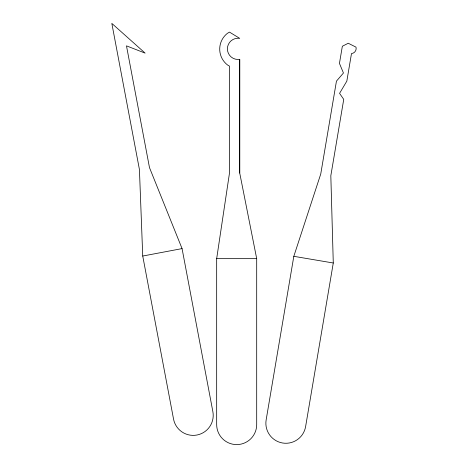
<?xml version="1.0" encoding="UTF-8"?>
<svg xmlns="http://www.w3.org/2000/svg" width="468" height="468" viewBox="0 0 468 468"><rect width="100%" height="100%" fill="white"/><g stroke="black" fill="none" stroke-linecap="round" stroke-linejoin="round"><path stroke-width="0.7" d="M239.727 59.342L239.721 173.025L256.698 258.658L256.698 424.587A20.013 20.013 0 0 1 236.685 444.6A20.013 20.013 0 0 1 216.672 424.587L216.672 258.658L229.49 173.025L229.49 66.123L227.694 65.105A20.013 20.013 0 0 1 227.389 33.351L229.49 32.111L239.727 38.37A10.624 10.624 0 0 0 227.395 48.859A10.624 10.624 0 0 0 239.727 59.342L239.721 173.025M293.816 256.318L266.146 419.931A20.013 20.013 0 0 0 282.537 442.997A20.013 20.013 0 0 0 305.61 426.605L333.28 262.998L330.823 175.734L343.74 99.374L339.569 93.36L346.829 81.128L351.491 53.557A5.101 5.101 0 0 0 355.996 47.128L348.245 43.255L342.348 46.25L339.446 63.396L343.448 73.014L336.451 81.128L320.738 174.026L293.816 256.318L333.28 262.998M142.734 256.037L182.064 248.602L212.87 411.653A20.013 20.013 0 0 1 196.923 435.029A20.013 20.013 0 0 1 173.54 419.082L142.734 256.037L139.429 169.515L111.823 23.4L145.127 53.124L126.477 45.858L149.485 167.614L182.064 248.602M216.672 258.658L256.698 258.658"/></g></svg>
